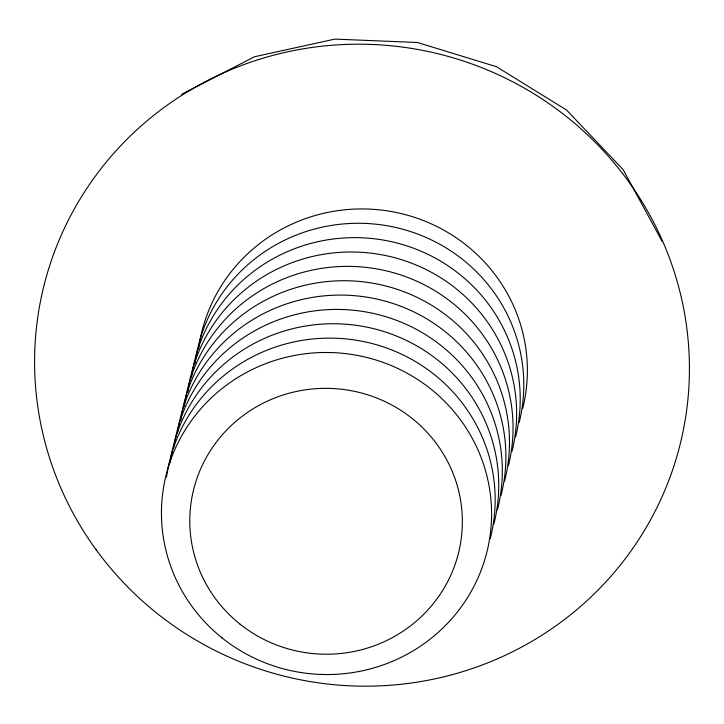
<?xml version="1.0" encoding="UTF-8"?>
<svg xmlns="http://www.w3.org/2000/svg" width="724" height="724" viewBox="0 0 724 724"><rect width="100%" height="100%" fill="white"/><g stroke="black" fill="none" stroke-linecap="round" stroke-linejoin="round"><path stroke-width="1.09" d="M181.751 94.238L254.513 56.744L334.895 39.096L417.413 42.499L496.456 66.708L566.62 110.084L623.138 169.669L662.152 241.4M173.823 447.314A165.081 161.009 3.3 0 1 368.869 312.497A165.081 161.009 3.3 0 1 497.424 509.823M170.095 462.745A165.081 161.009 3.3 0 1 364.742 326.723A165.081 161.009 3.3 0 1 493.849 524.158M198.575 349.022A165.081 161.009 3.3 0 1 392.254 211.698A165.081 161.009 3.3 0 1 522.746 408.264M195 363.358A165.081 161.009 3.3 0 1 388.679 226.033A165.081 161.009 3.3 0 1 519.171 422.599M184.258 406.445A165.081 161.009 3.3 0 1 377.937 269.12A165.081 161.009 3.3 0 1 508.429 465.686M187.842 392.082A165.081 161.009 3.3 0 1 381.521 254.758A165.081 161.009 3.3 0 1 512.013 451.324M191.417 377.72A165.081 161.009 3.3 0 1 385.096 240.395A165.081 161.009 3.3 0 1 515.597 436.961M166.511 477.107A165.081 161.009 3.3 0 1 361.158 341.085A165.081 161.009 3.3 0 1 490.266 538.52M180.674 420.807A165.081 161.009 3.3 0 1 374.914 283.582A165.081 161.009 3.3 0 1 504.583 481.125M177.398 432.979A165.081 161.009 3.3 0 1 372.444 298.161A165.081 161.009 3.3 0 1 500.999 495.488M239.807 623.961A136.293 132.926 3.3 0 0 460.573 543.072A136.293 132.926 3.3 0 0 277.835 396.815A136.293 132.926 3.3 0 0 239.807 623.961M222.033 637.88A165.081 161.009 3.3 0 0 489.433 539.896A165.081 161.009 3.3 0 0 268.088 362.751A165.081 161.009 3.3 0 0 222.033 637.88M96.102 549.724A327.836 320.56 14 0 0 660.406 500.356A327.836 320.56 14 0 0 329.483 45.458A327.836 320.56 14 0 0 96.102 549.724"/></g></svg>
